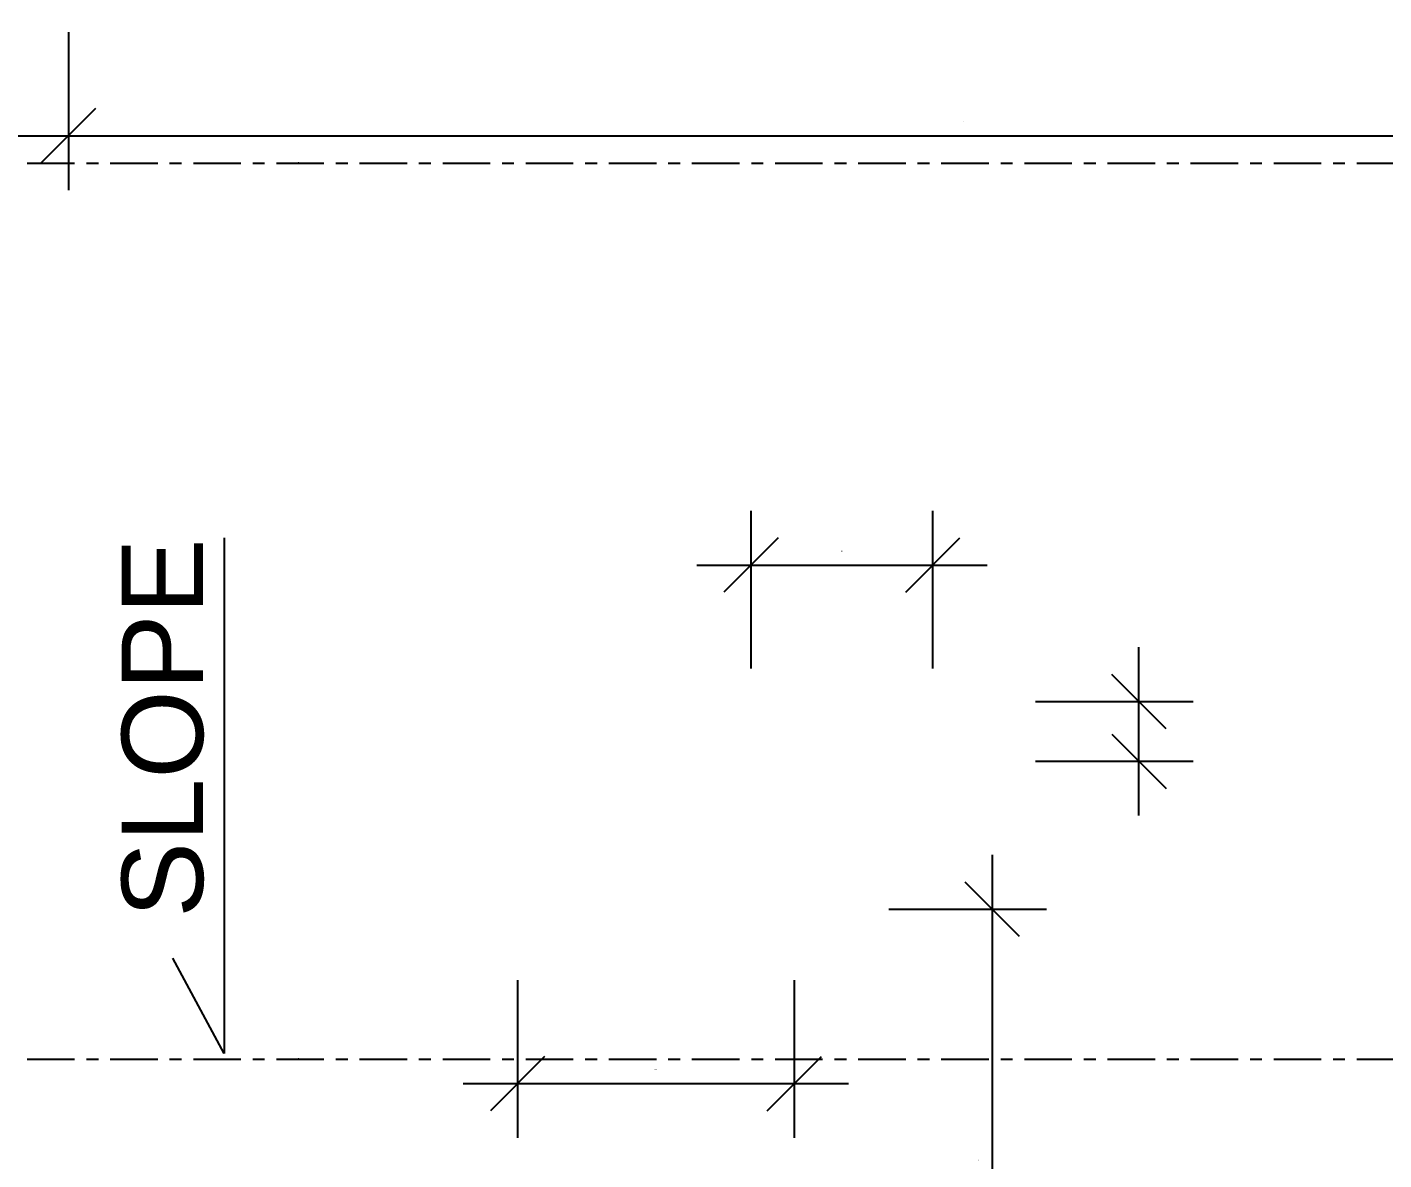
# Model space of a CAD drawing. Header units: millimetres. Extents: x -1379 to 1385823, y -4884429 to 548763.
# Drawn here: x 457652 to 462651, y -2314101 to -2309929 of the extents above; entities that cross this region are included whole.
import ezdxf

# ---------------------------------------------------------------- set-up
doc = ezdxf.new("R2010")
doc.units = ezdxf.units.MM
doc.linetypes.add('CENTER', pattern=[50.8, 31.75, -6.35, 6.35, -6.35])
doc.linetypes.add('TA_GL_000.70000', pattern=[1.925, 0.7, -0.175, 0.175, -0.175, 0.7])
for name, color, linetype in [('000 - 0_SYM_DWG_GRIDLINE_MAIN_COLOR_251', 7, 'Continuous'), ('000 - D I M', 7, 'Continuous'), ('000 - GRID', 7, 'CENTER')]:
    doc.layers.add(name, color=color, linetype=linetype)
doc.layers.add('A-DETL-THIN', color=7, linetype='Continuous', lineweight=25)
doc.layers.add('G-ANNO-TEXT', color=7, linetype='Continuous', lineweight=9)
doc.styles.add('Arial_2', font='arial.ttf', dxfattribs={"height": 3})
doc.styles.add('TA', font='', dxfattribs={"height": 4.5})
doc.styles.get('TA').set_extended_font_data('Cordia New')
doc.dimstyles.new('DPA-DIM-3_0_T-T', dxfattribs={"dimscale": 304.8, "dimtxt": 306.07782, "dimasz": 0.656168, "dimexe": 0.656168, "dimexo": 0.0625, "dimgap": 0.164042, "dimtad": 1, "dimdec": 0, "dimzin": 0, "dimdsep": 46, "dimtxsty": 'Arial_2', "dimblk1": 'OBLIQUE', "dimblk2": 'OBLIQUE', "dimsah": 1, "dimcen": 0.09, "dimdle": 0.656168, "dimclrd": 7, "dimclre": 7, "dimclrt": 7, "dimadec": 8, "dimazin": 0, "dimtfac": 1, "dimtdec": 4, "dimtix": 1, "dimtmove": 0, "dimatfit": 3, "dimfxl": 1.312336, "dimfxlon": 1, "dimtvp": 1, "dimtolj": 1, "dimtzin": 0, "dimarcsym": 2})

# ---------------------------------------------------------------- blocks, each defined once
blk = doc.blocks.new('_Oblique')
at = {"color": 7, "linetype": 'ByBlock', "lineweight": -2}
blk.add_line((-0.5, -0.5), (0.5, 0.5), dxfattribs=at)
blk = doc.blocks.new('*D841')
at = {"layer": '000 - D I M', "color": 7, "lineweight": -2, "transparency": 16777216}
for p, q in [((457083.8, -2309947.7), (457083.8, -2310528.7)), ((457803.8, -2309947.7), (457803.8, -2310528.7)), ((456883.8, -2310328.7), (458003.8, -2310328.7))]:
    blk.add_line(p, q, dxfattribs=at)
at = {"layer": 'Defpoints', "color": 7, "transparency": 16777216}
for p in [(457083.8, -2309928.7), (457803.8, -2309928.7), (457803.8, -2310328.7)]:
    blk.add_point(p, dxfattribs=at)
at = {"layer": '000 - D I M', "color": 7, "lineweight": -2, "transparency": 16777216, "xscale": 200, "yscale": 200, "zscale": 200, "rotation": 180}
blk.add_blockref('_Oblique', (457083.8, -2310328.7), dxfattribs=at)
at = {"layer": '000 - D I M', "color": 7, "lineweight": -2, "transparency": 16777216, "xscale": 200, "yscale": 200, "zscale": 200}
blk.add_blockref('_Oblique', (457803.8, -2310328.7), dxfattribs=at)
at = {"layer": '000 - D I M', "color": 7, "transparency": 16777216, "insert": (457443.8, -2310277.1), "char_height": 3, "width": 830.648, "attachment_point": 5, "style": 'Arial_2'}
blk.add_mtext('\\A1;720', dxfattribs=at)
blk = doc.blocks.new('*D842')
at = {"layer": '000 - D I M', "color": 7, "lineweight": -2, "transparency": 16777216}
for p, q in [((457803.8, -2309947.7), (457803.8, -2310528.7)), ((464403.8, -2309947.7), (464403.8, -2310528.7)), ((457603.8, -2310328.7), (464603.8, -2310328.7))]:
    blk.add_line(p, q, dxfattribs=at)
at = {"layer": 'Defpoints', "color": 7, "transparency": 16777216}
for p in [(457803.8, -2309928.7), (464403.8, -2309928.7), (464403.8, -2310328.7)]:
    blk.add_point(p, dxfattribs=at)
at = {"layer": '000 - D I M', "color": 7, "lineweight": -2, "transparency": 16777216, "xscale": 200, "yscale": 200, "zscale": 200, "rotation": 180}
blk.add_blockref('_Oblique', (457803.8, -2310328.7), dxfattribs=at)
at = {"layer": '000 - D I M', "color": 7, "lineweight": -2, "transparency": 16777216, "xscale": 200, "yscale": 200, "zscale": 200}
blk.add_blockref('_Oblique', (464403.8, -2310328.7), dxfattribs=at)
at = {"layer": '000 - D I M', "color": 7, "transparency": 16777216, "insert": (461103.8, -2310277.1), "char_height": 3, "width": 1107.531, "attachment_point": 5, "style": 'Arial_2'}
blk.add_mtext('\\A1;6600', dxfattribs=at)
blk = doc.blocks.new('*D814')
at = {"layer": '000 - D I M', "color": 7, "lineweight": -2, "transparency": 16777216}
for p, q in [((459458.8, -2313438.5), (459458.8, -2314019.5)), ((460478.8, -2313438.5), (460478.8, -2314019.5)), ((459258.8, -2313819.5), (460678.8, -2313819.5))]:
    blk.add_line(p, q, dxfattribs=at)
at = {"layer": 'Defpoints', "color": 7, "transparency": 16777216}
for p in [(459458.8, -2313419.5), (460478.8, -2313419.5), (460478.8, -2313819.5)]:
    blk.add_point(p, dxfattribs=at)
at = {"layer": '000 - D I M', "color": 7, "lineweight": -2, "transparency": 16777216, "xscale": 200, "yscale": 200, "zscale": 200, "rotation": 180}
blk.add_blockref('_Oblique', (459458.8, -2313819.5), dxfattribs=at)
at = {"layer": '000 - D I M', "color": 7, "lineweight": -2, "transparency": 16777216, "xscale": 200, "yscale": 200, "zscale": 200}
blk.add_blockref('_Oblique', (460478.8, -2313819.5), dxfattribs=at)
at = {"layer": '000 - D I M', "color": 7, "transparency": 16777216, "insert": (459968.8, -2313767.9), "char_height": 3, "width": 1107.531, "attachment_point": 5, "style": 'Arial_2'}
blk.add_mtext('\\A1;1020', dxfattribs=at)
blk = doc.blocks.new('*D824')
at = {"layer": '000 - D I M', "color": 7, "lineweight": -2, "transparency": 16777216}
for p, q in [((461208.7, -2315227.7), (461208.7, -2312977.7)), ((460827.8, -2313177.7), (461408.7, -2313177.7)), ((460827.8, -2315027.7), (461408.7, -2315027.7))]:
    blk.add_line(p, q, dxfattribs=at)
at = {"layer": 'Defpoints', "color": 7, "transparency": 16777216}
for p in [(460808.7, -2313177.7), (461208.7, -2313177.7), (460808.7, -2315027.7)]:
    blk.add_point(p, dxfattribs=at)
at = {"layer": '000 - D I M', "color": 7, "lineweight": -2, "transparency": 16777216, "xscale": 200, "yscale": 200, "zscale": 200}
for p, rotation in [((461208.7, -2313177.7), 90), ((461208.7, -2315027.7), 270)]:
    blk.add_blockref('_Oblique', p, dxfattribs=dict(at, rotation=rotation))
at = {"layer": '000 - D I M', "color": 7, "transparency": 16777216, "insert": (461157.2, -2314102.7), "char_height": 3, "width": 1107.531, "attachment_point": 5, "rotation": 90, "style": 'Arial_2'}
blk.add_mtext('\\A1;1850', dxfattribs=at)
blk = doc.blocks.new('*D825')
at = {"layer": '000 - D I M', "color": 7, "lineweight": -2, "transparency": 16777216}
for p, q in [((460319.4, -2312291.1), (460319.4, -2311710.2)), ((460989.4, -2312291.1), (460989.4, -2311710.2)), ((460119.4, -2311910.2), (461189.4, -2311910.2))]:
    blk.add_line(p, q, dxfattribs=at)
at = {"layer": 'Defpoints', "color": 7, "transparency": 16777216}
for p in [(460989.4, -2311910.2), (460319.4, -2312310.2), (460989.4, -2312310.2)]:
    blk.add_point(p, dxfattribs=at)
at = {"layer": '000 - D I M', "color": 7, "lineweight": -2, "transparency": 16777216, "xscale": 200, "yscale": 200, "zscale": 200, "rotation": 180}
blk.add_blockref('_Oblique', (460319.4, -2311910.2), dxfattribs=at)
at = {"layer": '000 - D I M', "color": 7, "lineweight": -2, "transparency": 16777216, "xscale": 200, "yscale": 200, "zscale": 200}
blk.add_blockref('_Oblique', (460989.4, -2311910.2), dxfattribs=at)
at = {"layer": '000 - D I M', "color": 7, "transparency": 16777216, "insert": (460654.4, -2311858.7), "char_height": 3, "width": 830.648, "attachment_point": 5, "style": 'Arial_2'}
blk.add_mtext('\\A1;670', dxfattribs=at)
blk = doc.blocks.new('*D826')
at = {"layer": '000 - D I M', "color": 7, "lineweight": -2, "transparency": 16777216}
for p, q in [((461748.7, -2312832.7), (461748.7, -2312212.7)), ((461367.8, -2312412.7), (461948.7, -2312412.7)), ((461367.8, -2312632.7), (461948.7, -2312632.7))]:
    blk.add_line(p, q, dxfattribs=at)
at = {"layer": 'Defpoints', "color": 7, "transparency": 16777216}
for p in [(461348.7, -2312412.7), (461748.7, -2312412.7), (461348.7, -2312632.7)]:
    blk.add_point(p, dxfattribs=at)
at = {"layer": '000 - D I M', "color": 7, "lineweight": -2, "transparency": 16777216, "xscale": 200, "yscale": 200, "zscale": 200}
for p, rotation in [((461748.7, -2312412.7), 90), ((461748.7, -2312632.7), 270)]:
    blk.add_blockref('_Oblique', p, dxfattribs=dict(at, rotation=rotation))
at = {"layer": '000 - D I M', "color": 7, "transparency": 16777216, "insert": (461697.2, -2312522.7), "char_height": 3, "width": 830.648, "attachment_point": 5, "rotation": 90, "style": 'Arial_2'}
blk.add_mtext('\\A1;220', dxfattribs=at)
blk = doc.blocks.new('*U1773')
at = {"layer": '000 - 0_SYM_DWG_GRIDLINE_MAIN_COLOR_251', "color": 7, "linetype": 'ByBlock', "ltscale": 5}
blk.add_line((20, 0), (-155.16, 0), dxfattribs=at)
at = {"layer": '000 - 0_SYM_DWG_GRIDLINE_MAIN_COLOR_251', "color": 7}
blk.add_point((0, 0), dxfattribs=at)
at = {"color": 7, "style": 'TA', "flags": 1}
blk.add_attdef('LOCATION', (6, -6), '', height=4.5, rotation=270, dxfattribs=at)

msp = doc.modelspace()

# ---------------------------------------------------------------- linework, layer by layer
at = {"layer": 'A-DETL-THIN', "color": 7}
for p, q in [((458378.4, -2311809.1), (458378.4, -2313709.1)), ((458378.4, -2313709.1), (458188.3, -2313357.2))]:
    msp.add_line(p, q, dxfattribs=at)

# ---------------------------------------------------------------- block references
at = {"layer": '000 - GRID', "color": 7, "linetype": 'TA_GL_000.70000', "xscale": 50, "yscale": 50, "zscale": 50, "rotation": 180}
for p in [(458651.9, -2310429.4), (458651.9, -2313729.4)]:
    msp.add_blockref('*U1773', p, dxfattribs=at)

# ---------------------------------------------------------------- texts
at = {"layer": 'G-ANNO-TEXT', "color": 7, "insert": (458000.3, -2313209.3), "char_height": 300, "width": 1723.628, "attachment_point": 1, "rotation": 90, "style": 'Arial_2'}
msp.add_mtext('SLOPE', dxfattribs=at)

# ---------------------------------------------------------------- dimensions: what is measured, and where the dimension line sits
at = {"layer": '000 - D I M', "color": 7}
for base, p1, p2, override, picture, middle in [((457803.8, -2310328.7), (457083.8, -2309928.7), (457803.8, -2309928.7), {"dimpost": '<>', "dimclrd": 7, "dimclre": 7, "dimclrt": 7, "dimfxl": 720}, '*D841', (457443.8, -2310277.1)), ((464403.8, -2310328.7), (457803.8, -2309928.7), (464403.8, -2309928.7), {"dimpost": '<>', "dimclrd": 7, "dimclre": 7, "dimclrt": 7, "dimfxl": 6600}, '*D842', (461103.8, -2310277.1)), ((460989.4, -2311910.2), (460319.4, -2312310.2), (460989.4, -2312310.2), {"dimpost": '<>', "dimclrd": 7, "dimclre": 7, "dimclrt": 7, "dimfxl": 670}, '*D825', (460654.4, -2311858.7)), ((460478.8, -2313819.5), (459458.8, -2313419.5), (460478.8, -2313419.5), {"dimpost": '<>', "dimclrd": 7, "dimclre": 7, "dimclrt": 7, "dimfxl": 1020}, '*D814', (459968.8, -2313767.9))]:
    dim = msp.add_linear_dim(base=base, p1=p1, p2=p2, dimstyle='DPA-DIM-3_0_T-T', override=override, dxfattribs=at)
    dim.commit()
    dim.dimension.update_dxf_attribs({"geometry": picture, "text_midpoint": middle})
for base, p1, p2, override, picture, middle in [((461748.7, -2312412.7), (461348.7, -2312632.7), (461348.7, -2312412.7), {"dimpost": '<>', "dimclrd": 7, "dimclre": 7, "dimclrt": 7, "dimfxl": 220}, '*D826', (461697.2, -2312522.7)), ((461208.7, -2313177.7), (460808.7, -2315027.7), (460808.7, -2313177.7), {"dimpost": '<>', "dimclrd": 7, "dimclre": 7, "dimclrt": 7, "dimfxl": 1849.999994}, '*D824', (461157.2, -2314102.7))]:
    dim = msp.add_linear_dim(base=base, p1=p1, p2=p2, angle=90, dimstyle='DPA-DIM-3_0_T-T', override=override, dxfattribs=at)
    dim.commit()
    dim.dimension.update_dxf_attribs({"geometry": picture, "text_midpoint": middle})

doc.saveas('drawing.dxf')
